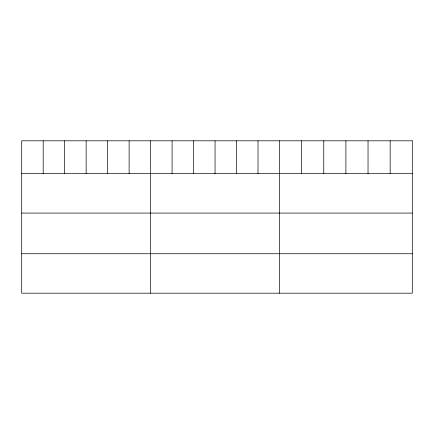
<?xml version="1.0" encoding="UTF-8"?>
<svg xmlns="http://www.w3.org/2000/svg" width="434" height="434" viewBox="0 0 434 434"><rect width="100%" height="100%" fill="white"/><g stroke="black" fill="none" stroke-linecap="round" stroke-linejoin="round"><path stroke-width="0.65" d="M21.7 173.622L412.3 173.622M21.7 213.078L412.3 213.078M21.7 253.738L412.3 253.738M390.166 140.806L390.166 173.622M368.032 140.806L368.032 173.622M345.898 140.806L345.898 173.622M323.764 140.806L323.764 173.622M301.63 140.806L301.63 173.622M279.496 140.806L279.496 293.194M258.013 140.806L258.013 173.622M236.53 140.806L236.53 173.622M215.047 140.806L215.047 173.622M193.564 140.806L193.564 173.622M172.081 140.806L172.081 173.622M150.598 140.806L150.598 293.194M129.115 140.806L129.115 173.622M107.632 140.806L107.632 173.622M86.149 140.806L86.149 173.622M64.666 140.806L64.666 173.622M43.183 140.806L43.183 173.622M412.3 140.806L21.7 140.806L21.7 293.194L412.3 293.194L412.3 140.806"/></g></svg>
